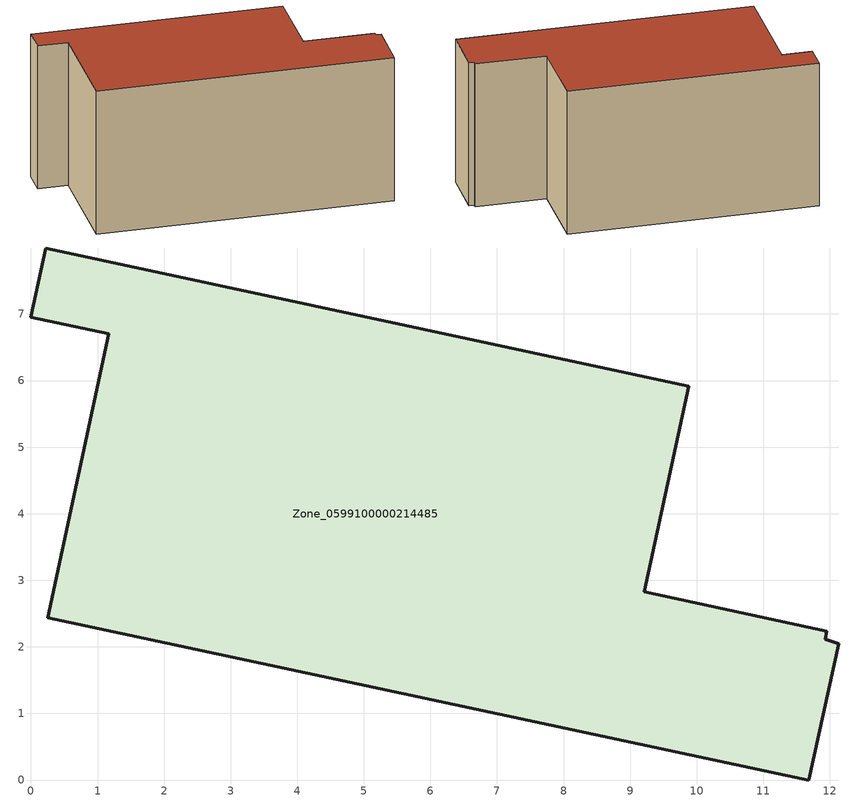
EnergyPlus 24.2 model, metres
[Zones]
Zone_0599100000214485
 floor ground (C_G): 0.25,2.44 1.17,6.7 0,6.95 0.22,7.99 9.88,5.91 9.21,2.83 11.95,2.24 11.93,2.11 12.13,2.05 11.68,0 z0
 wall outside (C_F): 1.17,6.7 0.25,2.44 11.68,0 12.13,2.05 11.93,2.11 11.95,2.24 9.21,2.83 9.88,5.91 0.22,7.99 0,6.95 1.17,6.7 z0:6.03
 roof outside (C_R): 11.95,2.24 9.21,2.83 9.88,5.91 0.22,7.99 0,6.95 1.17,6.7 0.25,2.44 11.68,0 12.13,2.05 11.93,2.11 z6.03
[BUILDING]
Pand.0599100000214485: North Axis=0; Terrain=City; Loads Convergence Tolerance Value=0.04; Temperature Convergence Tolerance Value=0.4; Solar Distribution=FullExterior; Maximum Number of Warmup Days=25; Minimum Number of Warmup Days=1
[Site:Location]
Rotterdam.The.Hague.AP_ZH_NLD Design_Conditions: Latitude=51.96; Longitude=4.45; Time Zone=1; Elevation=-4.5
[SITE:GROUNDTEMPERATURE:BUILDINGSURFACE]
18, 18, 18, 18, 18, 18, 18, 18, 18, 18, 18, 18
[MATERIAL] Thermal Absorptance=0.9; Solar Absorptance=0.7; Visible Absorptance=0.7
Name | Roughness | Thickness | Conductivity | Density | Specific Heat
G.TI.1975-1991 | MediumSmooth | 0.15 | 0.288461 | 540 | 1210
F.TI.1975-1991 | Rough | 0.3 | 0.230769 | 1920 | 840
R.TI.1975-1991 | MediumRough | 0.2 | 0.153846 | 1500 | 1000
[CONSTRUCTION]
C_G: G.TI.1975-1991
C_F: F.TI.1975-1991
C_R: R.TI.1975-1991
[ZONE]
Zone_0599100000214485: Type=1; Multiplier=1; Ceiling Height=Autocalculate; Volume=Autocalculate; Floor Area=autocalculate; Part of Total Floor Area=Yes
[ZONEINFILTRATION:DESIGNFLOWRATE]
Infil_Zone_0599100000214485: Zone or ZoneList or Space or SpaceList=Zone_0599100000214485; Schedule=AlwaysOn; Design Flow Rate Calculation Method=Flow/Area; Flow Rate per Floor Area=0.003; Constant Term Coefficient=1; Temperature Term Coefficient=0; Velocity Term Coefficient=0; Velocity Squared Term Coefficient=0
[HVACTEMPLATE:ZONE:IDEALLOADSAIRSYSTEM]
Zone_0599100000214485: Maximum Heating Supply Air Temperature=50; Minimum Cooling Supply Air Temperature=13; Maximum Heating Supply Air Humidity Ratio=0.0156; Minimum Cooling Supply Air Humidity Ratio=0.0077; Heating Limit=NoLimit; Cooling Limit=NoLimit; Dehumidification Control Type=ConstantSensibleHeatRatio; Cooling Sensible Heat Ratio=0.7; Dehumidification Setpoint=60; Humidification Control Type=None; Humidification Setpoint=30; Outdoor Air Method=None; Outdoor Air Flow Rate per Person=0.00944; Outdoor Air Flow Rate per Zone Floor Area=0; Outdoor Air Flow Rate per Zone=0; Demand Controlled Ventilation Type=None; Outdoor Air Economizer Type=NoEconomizer; Heat Recovery Type=None; Sensible Heat Recovery Effectiveness=0.7; Latent Heat Recovery Effectiveness=0.65
[ZONECONTROL:THERMOSTAT]
ThermostatControl_Zone_0599100000214485: Zone or ZoneList=Zone_0599100000214485; Control Type Schedule=DualSetpointControlType; Control 1=Thermostat_Zone_0599100000214485; Temperature Difference Between Cutout And Setpoint=0
[THERMOSTATSETPOINT:DUALSETPOINT]
Thermostat_Zone_0599100000214485: Heating Setpoint Temperature Schedule=HeatingSetpoint_Zone_0599100000214485; Cooling Setpoint Temperature Schedule=CoolingSetpoint_Zone_0599100000214485
[SCHEDULE:COMPACT]
HeatingSetpoint_Zone_0599100000214485: Through: 12/31, For: AllDays, Until: 24:00, 21
CoolingSetpoint_Zone_0599100000214485: Through: 12/31, For: AllDays, Until: 24:00, 24
DualSetpointControlType: Through: 12/31, For: AllDays, Until: 24:00, 4
AlwaysOn: Through: 12/31, For: AllDays, Until: 24:00, 1
